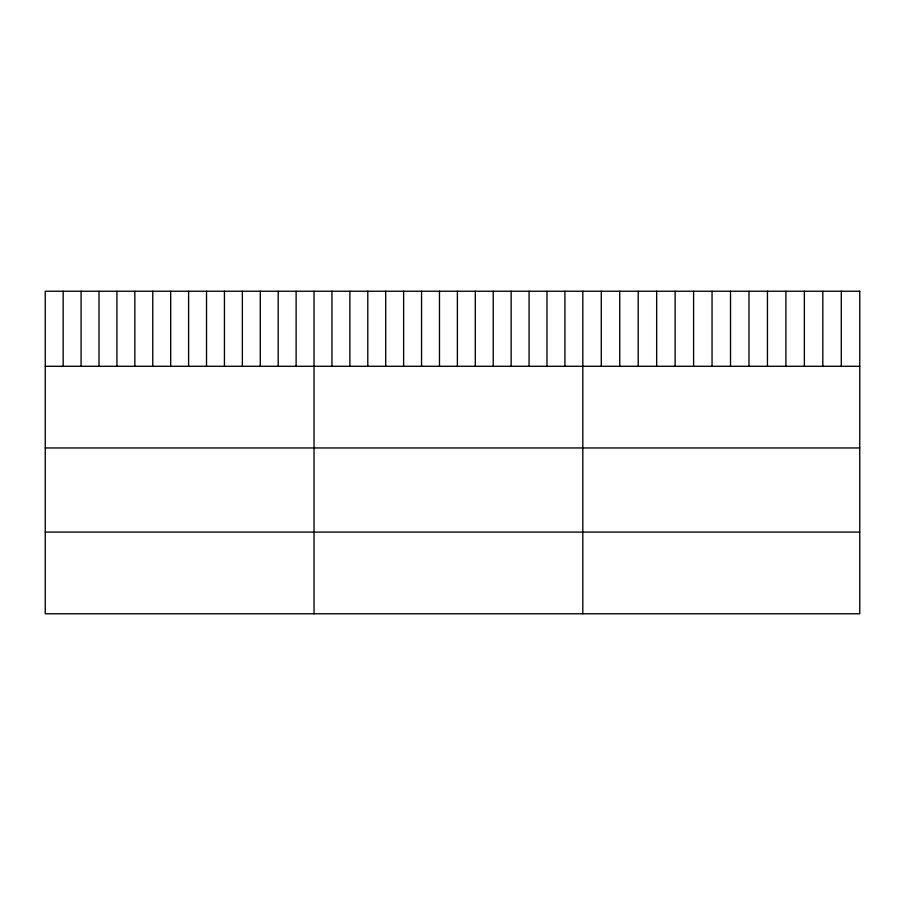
<?xml version="1.0" encoding="UTF-8"?>
<svg xmlns="http://www.w3.org/2000/svg" width="905" height="905" viewBox="0 0 905 905"><rect width="100%" height="100%" fill="white"/><g stroke="black" fill="none" stroke-linecap="round" stroke-linejoin="round"><path stroke-width="1.36" d="M45.25 366.287L859.75 366.287M45.25 447.952L859.75 447.952M45.25 532.095L859.75 532.095M841.288 291.229L841.288 366.287M822.826 291.229L822.826 366.287M804.364 291.229L804.364 366.287M785.902 291.229L785.902 366.287M767.44 291.229L767.44 366.287M748.978 291.229L748.978 366.287M730.516 291.229L730.516 366.287M712.054 291.229L712.054 366.287M693.592 291.229L693.592 366.287M675.13 291.229L675.13 366.287M656.668 291.229L656.668 366.287M638.206 291.229L638.206 366.287M619.744 291.229L619.744 366.287M601.282 291.229L601.282 366.287M582.82 291.229L582.82 613.771M564.901 291.229L564.901 366.287M546.982 291.229L546.982 366.287M529.063 291.229L529.063 366.287M511.144 291.229L511.144 366.287M493.225 291.229L493.225 366.287M475.306 291.229L475.306 366.287M457.387 291.229L457.387 366.287M439.468 291.229L439.468 366.287M421.549 291.229L421.549 366.287M403.63 291.229L403.63 366.287M385.711 291.229L385.711 366.287M367.792 291.229L367.792 366.287M349.873 291.229L349.873 366.287M331.954 291.229L331.954 366.287M314.035 291.229L314.035 613.771M296.116 291.229L296.116 366.287M278.197 291.229L278.197 366.287M260.278 291.229L260.278 366.287M242.359 291.229L242.359 366.287M224.44 291.229L224.44 366.287M206.521 291.229L206.521 366.287M188.602 291.229L188.602 366.287M170.683 291.229L170.683 366.287M152.764 291.229L152.764 366.287M134.845 291.229L134.845 366.287M116.926 291.229L116.926 366.287M99.007 291.229L99.007 366.287M81.088 291.229L81.088 366.287M63.169 291.229L63.169 366.287M859.75 291.229L45.25 291.229L45.25 613.771L859.75 613.771L859.75 291.229"/></g></svg>
